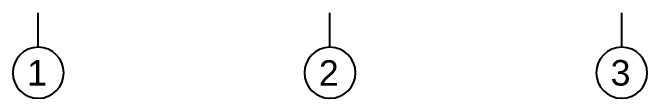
# Model space of a CAD drawing. Header units: inches. Extents: x 249 to 1192, y -18 to 440.
# Drawn here: x 598.06 to 606.76, y 256.93 to 258.11 of the extents above; entities that cross this region are included whole.
import ezdxf
from ezdxf.enums import TextEntityAlignment as Align

# ---------------------------------------------------------------- set-up
doc = ezdxf.new("R2010")
doc.units = ezdxf.units.IN
doc.header["$MEASUREMENT"] = 0
doc.layers.add('TEXT (KETERANGAN)', color=7, linetype='Continuous', lineweight=25)
doc.styles.add('S', font='SIMPLEX', dxfattribs={"width": 1.1})
doc.styles.get("Standard").update_dxf_attribs({"font": 'arial.ttf'})

# ---------------------------------------------------------------- blocks, each defined once
blk = doc.blocks.new('NAV')
blk.add_circle((0, -0.4), 0.35)
at = {"style": 'S', "width": 0.75, "flags": 4}
blk.add_attdef('AV', text='', height=0.3, dxfattribs=at).set_placement((0, -0.4), align=Align.MIDDLE)

msp = doc.modelspace()

# ---------------------------------------------------------------- linework, layer by layer
at = {"layer": 'TEXT (KETERANGAN)'}
for points in [[(598.4082, 257.6327), (598.4082, 258.1078)], [(602.4082, 257.6327), (602.4082, 258.1078)], [(606.4082, 257.6327), (606.4082, 258.1078)]]:
    msp.add_lwpolyline(points, dxfattribs=at)

# ---------------------------------------------------------------- block references
ref = msp.add_blockref('NAV', (598.4082, 257.6827), dxfattribs=dict(at, xscale=-1))
ref.add_attrib('AV', '1', dxfattribs={"layer": '0', "height": 0.35, "flags": 4}).set_placement((598.3917, 257.2827), align=Align.MIDDLE)
ref = msp.add_blockref('NAV', (602.4082, 257.6827), dxfattribs=dict(at, xscale=-1))
ref.add_attrib('AV', '2', dxfattribs={"layer": '0', "height": 0.35, "flags": 4}).set_placement((602.3917, 257.2827), align=Align.MIDDLE)
ref = msp.add_blockref('NAV', (606.4082, 257.6827), dxfattribs=dict(at, xscale=-1))
ref.add_attrib('AV', '3', dxfattribs={"layer": '0', "height": 0.35, "flags": 4}).set_placement((606.3917, 257.2827), align=Align.MIDDLE)

doc.saveas('drawing.dxf')
